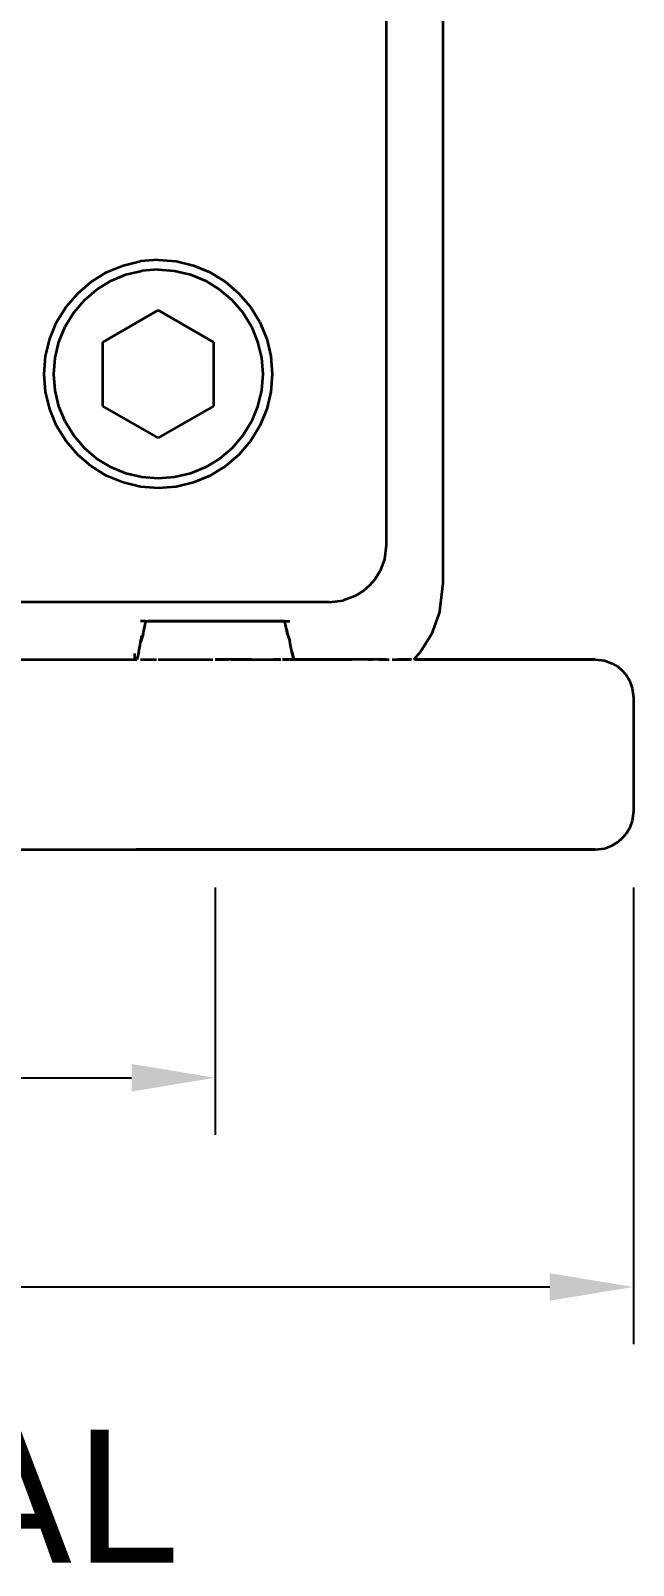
# Model space of a CAD drawing. Header units: millimetres. Extents: x 0 to 420, y 0 to 297.
# Drawn here: x 170.14 to 186, y 141.18 to 181.53 of the extents above; entities that cross this region are included whole.
import ezdxf
from ezdxf.enums import TextEntityAlignment as Align

# ---------------------------------------------------------------- set-up
doc = ezdxf.new("R2010")
doc.units = ezdxf.units.MM
doc.header["$LTSCALE"] = 6
for name, color, linetype, lineweight in [('COTA', 7, 'Continuous', 18), ('TEXTO', 7, 'Continuous', 25), ('VISIVEL', 7, 'Continuous', 35)]:
    doc.layers.add(name, color=color, linetype=linetype, lineweight=lineweight)
doc.styles.add('DESENHO', font='DejaVuSans.ttf')
doc.dimstyles.new('COTA', dxfattribs={"dimtxt": 2.5, "dimasz": 2.2, "dimexe": 1.5, "dimexo": 1, "dimgap": 0.8, "dimtad": 1, "dimdec": 0, "dimtxsty": 'DESENHO', "dimcen": 2.5, "dimazin": 3, "dimtfac": 1, "dimtmove": 0, "dimatfit": 3})

msp = doc.modelspace()

# ---------------------------------------------------------------- linework, layer by layer
at = {"layer": 'VISIVEL'}
for p, q in [((179.5, 224), (179.5, 168)), ((181, 167), (181, 211.53)), ((171.735, 174.925), (172.14, 175.175)), ((171.735, 174.925), (172.14, 175.175)), ((172.14, 175.175), (172.575, 175.355)), ((172.14, 175.175), (172.575, 175.355)), ((172.25, 174.95), (172.65, 175.115)), ((172.575, 175.355), (173.03, 175.465)), ((172.575, 175.355), (173.03, 175.465)), ((172.65, 175.115), (173.07, 175.215)), ((173.5, 175.5), (173.03, 175.465)), ((173.5, 175.5), (173.03, 175.465)), ((173.5, 175.25), (173.07, 175.215)), ((173.5, 175.5), (173.97, 175.465)), ((173.5, 175.5), (173.97, 175.465)), ((173.5, 175.25), (173.93, 175.215)), ((173.93, 175.215), (174.35, 175.115)), ((173.97, 175.465), (174.425, 175.355)), ((173.97, 175.465), (174.425, 175.355)), ((174.35, 175.115), (174.75, 174.95)), ((174.425, 175.355), (174.86, 175.175)), ((174.425, 175.355), (174.86, 175.175)), ((174.86, 175.175), (175.265, 174.925)), ((174.86, 175.175), (175.265, 174.925)), ((171.38, 174.62), (171.735, 174.925)), ((171.38, 174.62), (171.735, 174.925)), ((171.555, 174.445), (171.885, 174.725)), ((171.885, 174.725), (172.25, 174.95)), ((174.75, 174.95), (175.115, 174.725)), ((175.115, 174.725), (175.445, 174.445)), ((175.265, 174.925), (175.62, 174.62)), ((175.265, 174.925), (175.62, 174.62)), ((171.075, 174.265), (171.38, 174.62)), ((171.075, 174.265), (171.38, 174.62)), ((171.275, 174.115), (171.555, 174.445)), ((175.445, 174.445), (175.725, 174.115)), ((175.62, 174.62), (175.925, 174.265)), ((175.62, 174.62), (175.925, 174.265)), ((170.825, 173.86), (171.075, 174.265)), ((170.825, 173.86), (171.075, 174.265)), ((171.05, 173.75), (171.275, 174.115)), ((173.5, 174.18), (172.045, 173.34)), ((173.5, 174.18), (172.045, 173.34)), ((173.5, 174.18), (174.955, 173.34)), ((173.5, 174.18), (174.955, 173.34)), ((175.725, 174.115), (175.95, 173.75)), ((175.925, 174.265), (176.175, 173.86)), ((175.925, 174.265), (176.175, 173.86)), ((170.645, 173.425), (170.825, 173.86)), ((170.645, 173.425), (170.825, 173.86)), ((170.885, 173.35), (171.05, 173.75)), ((175.95, 173.75), (176.115, 173.35)), ((176.175, 173.86), (176.355, 173.425)), ((176.175, 173.86), (176.355, 173.425)), ((170.535, 172.97), (170.645, 173.425)), ((170.535, 172.97), (170.645, 173.425)), ((170.785, 172.93), (170.885, 173.35)), ((172.045, 171.66), (172.045, 173.34)), ((172.045, 171.66), (172.045, 173.34)), ((172.045, 171.66), (172.045, 173.34)), ((174.955, 173.34), (174.955, 171.66)), ((174.955, 173.34), (174.955, 171.66)), ((174.955, 173.34), (174.955, 171.66)), ((176.115, 173.35), (176.215, 172.93)), ((176.355, 173.425), (176.465, 172.97)), ((176.355, 173.425), (176.465, 172.97)), ((170.5, 172.5), (170.535, 172.97)), ((170.5, 172.5), (170.535, 172.97)), ((170.75, 172.5), (170.785, 172.93)), ((176.215, 172.93), (176.25, 172.5)), ((176.465, 172.97), (176.5, 172.5)), ((176.465, 172.97), (176.5, 172.5)), ((170.535, 172.03), (170.5, 172.5)), ((170.535, 172.03), (170.5, 172.5)), ((170.785, 172.07), (170.75, 172.5)), ((176.25, 172.5), (176.215, 172.07)), ((176.5, 172.5), (176.465, 172.03)), ((176.5, 172.5), (176.465, 172.03)), ((170.645, 171.575), (170.535, 172.03)), ((170.645, 171.575), (170.535, 172.03)), ((170.885, 171.65), (170.785, 172.07)), ((176.215, 172.07), (176.115, 171.65)), ((176.465, 172.03), (176.355, 171.575)), ((176.465, 172.03), (176.355, 171.575)), ((170.825, 171.14), (170.645, 171.575)), ((170.825, 171.14), (170.645, 171.575)), ((171.05, 171.25), (170.885, 171.65)), ((173.5, 170.82), (172.045, 171.66)), ((173.5, 170.82), (172.045, 171.66)), ((174.955, 171.66), (173.5, 170.82)), ((174.955, 171.66), (173.5, 170.82)), ((176.115, 171.65), (175.95, 171.25)), ((176.355, 171.575), (176.175, 171.14)), ((176.355, 171.575), (176.175, 171.14)), ((171.075, 170.735), (170.825, 171.14)), ((171.075, 170.735), (170.825, 171.14)), ((171.275, 170.885), (171.05, 171.25)), ((175.95, 171.25), (175.725, 170.885)), ((176.175, 171.14), (175.925, 170.735)), ((176.175, 171.14), (175.925, 170.735)), ((171.38, 170.38), (171.075, 170.735)), ((171.38, 170.38), (171.075, 170.735)), ((171.555, 170.555), (171.275, 170.885)), ((175.725, 170.885), (175.445, 170.555)), ((175.925, 170.735), (175.62, 170.38)), ((175.925, 170.735), (175.62, 170.38)), ((171.735, 170.075), (171.38, 170.38)), ((171.735, 170.075), (171.38, 170.38)), ((171.885, 170.275), (171.555, 170.555)), ((172.25, 170.05), (171.885, 170.275)), ((175.115, 170.275), (174.75, 170.05)), ((175.445, 170.555), (175.115, 170.275)), ((175.62, 170.38), (175.265, 170.075)), ((175.62, 170.38), (175.265, 170.075)), ((172.14, 169.825), (171.735, 170.075)), ((172.14, 169.825), (171.735, 170.075)), ((172.65, 169.885), (172.25, 170.05)), ((173.07, 169.785), (172.65, 169.885)), ((174.35, 169.885), (173.93, 169.785)), ((174.75, 170.05), (174.35, 169.885)), ((175.265, 170.075), (174.86, 169.825)), ((175.265, 170.075), (174.86, 169.825)), ((172.575, 169.645), (172.14, 169.825)), ((172.575, 169.645), (172.14, 169.825)), ((173.03, 169.535), (172.575, 169.645)), ((173.03, 169.535), (172.575, 169.645)), ((173.5, 169.5), (173.03, 169.535)), ((173.5, 169.5), (173.03, 169.535)), ((173.5, 169.75), (173.07, 169.785)), ((173.93, 169.785), (173.5, 169.75)), ((173.97, 169.535), (173.5, 169.5)), ((173.97, 169.535), (173.5, 169.5)), ((174.425, 169.645), (173.97, 169.535)), ((174.425, 169.645), (173.97, 169.535)), ((174.86, 169.825), (174.425, 169.645)), ((174.86, 169.825), (174.425, 169.645)), ((179.5, 168), (179.455, 167.635)), ((179.455, 167.635), (179.34, 167.33)), ((179.2, 167.1), (179.06, 166.94)), ((179.34, 167.33), (179.2, 167.1)), ((178.67, 166.66), (178.365, 166.545)), ((178.9, 166.8), (178.67, 166.66)), ((179.06, 166.94), (178.9, 166.8)), ((180.91, 166.27), (181, 167)), ((178, 166.5), (122, 166.5)), ((178, 166.5), (178.365, 166.545)), ((180.91, 166.27), (180.685, 165.66)), ((173.17, 166), (173.035, 166)), ((173.1, 165.66), (173.17, 166)), ((173.17, 166), (175.085, 166)), ((173.17, 166), (173.415, 166)), ((173.495, 166), (173.235, 166)), ((173.415, 166), (173.94, 166)), ((173.82, 166), (173.495, 166)), ((174.185, 166), (173.82, 166)), ((173.94, 166), (174.29, 166)), ((174.585, 166), (174.185, 166)), ((174.29, 166), (174.56, 166)), ((174.56, 166), (174.79, 166)), ((175, 166), (174.585, 166)), ((174.79, 166), (175, 166)), ((175, 166), (175.21, 166)), ((175.415, 166), (175, 166)), ((175.085, 166), (176.83, 166)), ((175.21, 166), (175.44, 166)), ((175.815, 166), (175.415, 166)), ((175.44, 166), (175.71, 166)), ((175.71, 166), (176.06, 166)), ((176.18, 166), (175.815, 166)), ((176.06, 166), (176.585, 166)), ((176.505, 166), (176.18, 166)), ((176.765, 166), (176.505, 166)), ((176.83, 166), (176.585, 166)), ((176.875, 165.79), (176.83, 166)), ((176.9, 165.66), (176.83, 166)), ((176.83, 166), (176.965, 166)), ((172.985, 165.2), (173.065, 165.62)), ((173.035, 165.465), (173.085, 165.615)), ((173.1, 165.66), (173.04, 165.47)), ((176.875, 165.79), (176.9, 165.66)), ((176.9, 165.66), (176.95, 165.51)), ((176.9, 165.65), (176.965, 165.465)), ((176.995, 165.285), (176.965, 165.465)), ((177.015, 165.2), (176.97, 165.42)), ((180.685, 165.66), (180.4, 165.2)), ((172.875, 165.155), (172.875, 164.97)), ((172.985, 165.2), (172.935, 165)), ((172.98, 165.17), (172.935, 165)), ((172.985, 165.2), (173.02, 165.37)), ((177.015, 165.2), (176.995, 165.285)), ((177.015, 165.2), (177.065, 165)), ((177.055, 165.03), (177.015, 165.195)), ((180.225, 165), (180.4, 165.2)), ((133.185, 165), (172.935, 165)), ((173.035, 165), (173.235, 165)), ((173.04, 165), (173.205, 165)), ((173.235, 165), (173.37, 165)), ((173.235, 165), (173.455, 165)), ((173.495, 165), (173.82, 165)), ((173.5, 165), (173.77, 165)), ((173.825, 165), (174.13, 165)), ((173.835, 165), (174.185, 165)), ((174.185, 165), (174.585, 165)), ((174.19, 165), (174.525, 165)), ((174.59, 165), (174.935, 165)), ((174.65, 165), (174.755, 165)), ((175.955, 165), (175, 165)), ((175.005, 165), (175.35, 165)), ((175.505, 165), (175.415, 165)), ((175.42, 165), (175.75, 165)), ((175.505, 165), (175.815, 165)), ((175.82, 165), (176.18, 165)), ((175.82, 165), (176.125, 165)), ((176.18, 165), (176.505, 165)), ((176.185, 165), (176.455, 165)), ((176.505, 165), (176.725, 165)), ((176.705, 165), (176.535, 165)), ((176.965, 165), (176.765, 165)), ((176.77, 165), (176.935, 165)), ((177.065, 165), (176.965, 165)), ((176.965, 165), (177.05, 165)), ((178, 165), (177.065, 165)), ((177.065, 165), (177.145, 165)), ((177.145, 165), (178.595, 165)), ((178.2, 165), (178, 165)), ((178.54, 165), (178.2, 165)), ((178.65, 165), (178.54, 165)), ((179, 165), (178.65, 165)), ((179.3, 165), (179, 165)), ((179.02, 165), (179.14, 165)), ((179.3, 165), (179.19, 165)), ((179.5, 165), (179.3, 165)), ((179.3, 165), (179.5, 165)), ((179.5, 165), (179.575, 165)), ((179.65, 165), (179.8, 165)), ((180, 165), (179.8, 165)), ((179.8, 165), (179.98, 165)), ((180.16, 165), (180, 165)), ((180, 165), (180.155, 165)), ((185, 165), (180.225, 165)), ((180.26, 165), (184.965, 165)), ((185, 165), (185.245, 164.97)), ((185.245, 164.97), (185.445, 164.895)), ((185.445, 164.895), (185.6, 164.8)), ((185.6, 164.8), (185.705, 164.705)), ((185.8, 164.6), (185.705, 164.705)), ((185.8, 164.6), (185.895, 164.445)), ((185.895, 164.445), (185.97, 164.245)), ((185.97, 164.245), (186, 164)), ((186, 164), (186, 161)), ((186, 161), (185.97, 160.755)), ((185.97, 160.755), (185.895, 160.555)), ((185.445, 160.105), (185.6, 160.2)), ((185.6, 160.2), (185.705, 160.295)), ((185.705, 160.295), (185.8, 160.4)), ((185.895, 160.555), (185.8, 160.4)), ((153.055, 160), (185, 160)), ((170.025, 160), (172.155, 160)), ((172.155, 160), (174.43, 160)), ((173.035, 160), (172.915, 160)), ((173.025, 160), (172.915, 160)), ((172.915, 160), (173.025, 160)), ((172.925, 160), (173.035, 160)), ((173.035, 160), (172.925, 160)), ((173.235, 160), (173.035, 160)), ((173.035, 160), (173.235, 160)), ((173.22, 160), (173.035, 160)), ((173.035, 160), (173.19, 160)), ((173.035, 160), (173.22, 160)), ((173.235, 160), (173.05, 160)), ((173.235, 160), (173.05, 160)), ((173.475, 160), (173.235, 160)), ((173.235, 160), (173.37, 160)), ((173.235, 160), (173.475, 160)), ((173.495, 160), (173.255, 160)), ((173.495, 160), (173.255, 160)), ((173.29, 160), (173.495, 160)), ((173.455, 160), (173.37, 160)), ((173.495, 160), (173.82, 160)), ((173.495, 160), (173.615, 160)), ((173.795, 160), (173.495, 160)), ((173.82, 160), (173.495, 160)), ((173.495, 160), (173.82, 160)), ((173.495, 160), (173.795, 160)), ((173.82, 160), (173.52, 160)), ((173.82, 160), (173.52, 160)), ((173.76, 160), (173.615, 160)), ((174.16, 160), (173.82, 160)), ((174.185, 160), (173.82, 160)), ((173.82, 160), (174.16, 160)), ((174.185, 160), (173.85, 160)), ((174.185, 160), (173.85, 160)), ((173.865, 160), (174.185, 160)), ((174.475, 160), (174.185, 160)), ((174.555, 160), (174.185, 160)), ((174.185, 160), (174.305, 160)), ((174.185, 160), (174.42, 160)), ((174.185, 160), (174.555, 160)), ((174.585, 160), (174.215, 160)), ((174.585, 160), (174.215, 160)), ((174.515, 160), (174.305, 160)), ((174.42, 160), (174.585, 160)), ((174.43, 160), (176.315, 160)), ((174.475, 160), (174.585, 160)), ((174.585, 160), (175, 160)), ((174.585, 160), (174.795, 160)), ((174.97, 160), (174.585, 160)), ((174.585, 160), (174.98, 160)), ((174.585, 160), (174.865, 160)), ((174.585, 160), (174.97, 160)), ((175, 160), (174.615, 160)), ((175, 160), (174.615, 160)), ((174.795, 160), (175, 160)), ((174.865, 160), (175.22, 160)), ((175, 160), (175.14, 160)), ((175.385, 160), (175, 160)), ((175, 160), (175.13, 160)), ((175, 160), (175.385, 160)), ((175.415, 160), (175.03, 160)), ((175.415, 160), (175.03, 160)), ((175.045, 160), (175.225, 160)), ((175.415, 160), (175.065, 160)), ((175.13, 160), (175.22, 160)), ((175.14, 160), (175.255, 160)), ((175.935, 160), (175.415, 160)), ((175.415, 160), (176.27, 160)), ((175.785, 160), (175.415, 160)), ((175.415, 160), (176.3, 160)), ((175.415, 160), (175.785, 160)), ((175.815, 160), (175.445, 160)), ((175.815, 160), (175.445, 160)), ((175.815, 160), (175.48, 160)), ((176.15, 160), (175.815, 160)), ((175.815, 160), (176.15, 160)), ((176.18, 160), (175.84, 160)), ((176.18, 160), (175.84, 160)), ((175.87, 160), (176.18, 160)), ((175.88, 160), (176.18, 160)), ((175.895, 160), (176.18, 160)), ((176.48, 160), (176.18, 160)), ((176.18, 160), (176.36, 160)), ((176.18, 160), (176.26, 160)), ((176.18, 160), (176.48, 160)), ((176.185, 160), (176.505, 160)), ((176.505, 160), (176.205, 160)), ((176.505, 160), (176.205, 160)), ((176.26, 160), (176.505, 160)), ((176.265, 160), (176.475, 160)), ((176.315, 160), (176.79, 160)), ((176.505, 160), (176.36, 160)), ((176.765, 160), (176.505, 160)), ((176.745, 160), (176.505, 160)), ((176.505, 160), (176.81, 160)), ((176.505, 160), (176.745, 160)), ((176.765, 160), (176.525, 160)), ((176.765, 160), (176.525, 160)), ((176.58, 160), (176.765, 160)), ((176.91, 160), (176.765, 160)), ((176.855, 160), (176.765, 160)), ((176.95, 160), (176.765, 160)), ((176.765, 160), (176.95, 160)), ((176.965, 160), (176.78, 160)), ((176.965, 160), (176.78, 160)), ((176.965, 160), (176.785, 160)), ((177.41, 160), (176.79, 160)), ((176.855, 160), (176.965, 160)), ((176.965, 160), (176.87, 160)), ((176.965, 160), (177.085, 160)), ((177.075, 160), (176.965, 160)), ((177.085, 160), (176.965, 160)), ((176.965, 160), (177.075, 160)), ((177.085, 160), (176.975, 160)), ((177.085, 160), (176.975, 160)), ((177.085, 160), (177.005, 160)), ((178.47, 160), (177.41, 160)), ((179.005, 160), (178.47, 160)), ((179.605, 160), (179.005, 160)), ((185, 160), (179.605, 160)), ((185, 160), (185.245, 160.03)), ((185.245, 160.03), (185.445, 160.105))]:
    msp.add_line(p, q, dxfattribs=at)

# ---------------------------------------------------------------- texts
at = {"layer": 'TEXTO', "style": 'DESENHO'}
msp.add_text('VISTA FRONTAL', height=3.5, dxfattribs=at).set_placement((155, 143), align=Align.MIDDLE_CENTER)

# ---------------------------------------------------------------- dimensions: what is measured, and where the dimension line sits
at = {"layer": 'COTA'}
for base, p1, p2, text in [((114, 148.5), (114, 160), (186, 160), '144 (C)'), ((125, 154), (125, 160), (175, 160), '100 (A)')]:
    msp.add_linear_dim(base=base, p1=p1, p2=p2, text=text, dimstyle='COTA', override={"dimlfac": 2}, dxfattribs=at).render()

doc.saveas('drawing.dxf')
